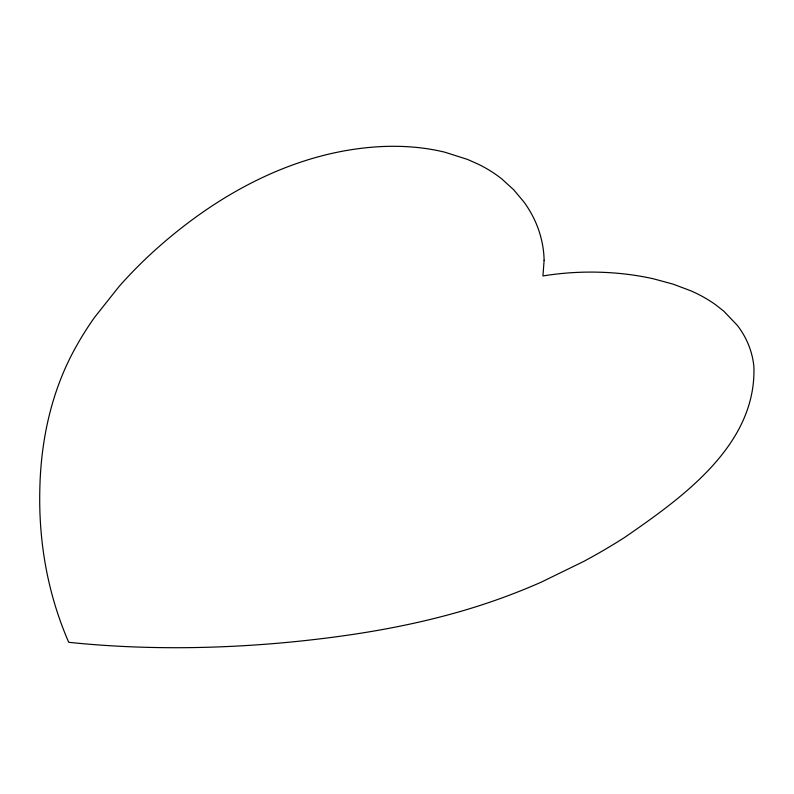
<?xml version="1.0" encoding="UTF-8"?>
<svg xmlns="http://www.w3.org/2000/svg" width="794" height="794" viewBox="0 0 794 794"><rect width="100%" height="100%" fill="white"/><g stroke="black" fill="none" stroke-linecap="round" stroke-linejoin="round"><path stroke-width="1.19" d="M544.108 260.363L542.947 275.955C569.03 271.677 595.669 271.002 621.95 273.682A254.695 163.713 -17.1 0 1 653.581 278.843L673.004 284.113L690.661 290.733A200.118 128.628 -17.1 0 1 715.463 304.648L723.741 311.119L737.279 325.312A189.935 122.087 -17.1 0 1 753.883 366.58C756.682 445.116 682.046 497.769 624.431 537.568A441.414 283.736 -17.1 0 1 583.411 561.576L541.508 582.032A406.994 261.613 -17.1 0 1 500.091 598.616C434.596 622.218 365.587 634.396 296.509 641.473A875.276 562.618 -17.1 0 1 182.531 647.696C144.538 647.904 106.525 646.266 68.731 642.296C58.17 618.109 50.548 592.671 45.764 566.727A875.276 562.618 -17.1 0 1 39.819 489.501C40.792 440.243 51.501 390.598 75.698 347.365A406.994 261.613 -17.1 0 1 94.526 317.411L118.971 286.614A441.414 283.736 -17.1 0 1 148.726 255.946C212.405 196.634 293.72 150.711 382.212 146.543A189.935 122.087 -17.1 0 1 444.898 152.22L467.487 159.415L478.077 164.1A200.118 128.628 -17.1 0 1 501.748 178.888L513.787 189.855L524.08 202.172A254.695 163.713 -17.1 0 1 535.831 222.697C540.952 234.577 543.89 247.41 544.108 260.363"/></g></svg>
